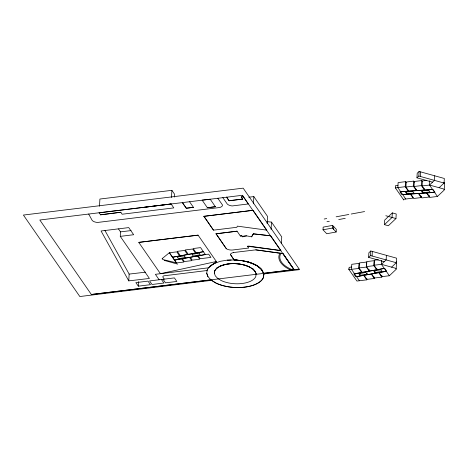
<?xml version="1.0" encoding="UTF-8"?>
<svg xmlns="http://www.w3.org/2000/svg" width="468" height="468" viewBox="0 0 468 468"><rect width="100%" height="100%" fill="white"/><g stroke="black" fill="none" stroke-linecap="round" stroke-linejoin="round"><path stroke-width="0.7" d="M298.525 269.123L91.342 294.489L210.875 279.852M99.181 212.817L171.13 203.978L144.109 207.318M99.497 206.253L99.9 199.035L171.891 190.336L174.558 194.191L174.4 197.063M120.82 212.256L100.561 214.812L120.82 212.256L122.125 214.227L173.792 207.903L171.13 203.978M120.27 236.369L133.661 234.725L128.723 227.6L101.059 230.987L128.764 280.876L149.415 278.454L120.27 236.369L120.522 231.871L118.462 228.905M128.764 280.876L129.145 274.09L104.943 230.519M138.335 286.164L135.872 282.613L147.999 281.128L150.456 284.679L138.335 286.164L138.587 281.672M171.487 197.514L171.891 190.336M182.421 202.626L186.322 208.266L193.477 207.312L186.328 208.19M189.569 201.755L193.471 207.388M203.908 216.327L253.065 210.307L266.801 230.145L237.317 226.132L236.884 227.284L213.478 230.151L203.908 216.327L252.831 210.337M207.394 207.745L215.391 206.692L207.394 207.745L202.129 200.146L210.214 199.216L215.391 206.768M207.968 276.734L206.704 273.166L207.968 276.658L211.132 280.133L215.947 283.093A28.677 13.771 3.2 0 0 263.25 277.922L263.894 274.365C261.337 264.806 249.356 261.694 240.488 260.36M164.28 279.139L162.841 277.056A3.165 1.521 3.2 0 1 163.894 275.816L207.031 270.533C208.242 266.526 212.823 263.858 216.76 262.513C214.35 263.191 211.94 265.069 209.904 266.198M213.478 230.151L203.913 216.251M211.583 280.332L79.823 296.536L23.4 215.058L243.173 188.154L299.596 269.632L263.771 273.944M280.695 250.573L248.789 246.098L247.502 246.25L248.684 248.04L232.303 250.041A6.084 2.925 3.2 0 1 226.366 248.76L216.04 233.76L237.071 231.186L240.359 236.018L241.839 235.837L242.506 236.802L243.541 236.679L243.313 236.27L246.595 235.866L251.614 236.826L253.346 233.807L270.463 235.796M214.391 273.236L214.818 270.644L214.35 273.3M214.824 270.568L216.69 268.222M216.725 268.275L217.585 267.649M226.366 248.76L216.04 233.76M229.057 200.784L226.6 197.145L229.057 200.784L242.752 199.105L241.283 196.905L242.752 199.105M231.151 260.038L227.237 260.202L234.509 259.886L241.81 260.629L248.689 262.162L252.427 263.578L248.695 262.086L245.758 261.483M229.829 263.7C225.904 264.168 220.159 265.134 216.684 268.299M234.064 259.968L230.379 254.376L234.064 259.968L237.282 260.114M230.373 254.452A6.072 2.919 3.2 0 1 233.386 252.55L233.386 252.474M234.509 259.886L238.534 260.302M237.071 231.186L216.035 233.836M240.359 236.018L241.839 235.761L242.506 236.802M243.372 196.724L241.277 196.981M241.81 260.629L234.07 259.892M243.313 236.27L246.595 235.866M247.502 246.25L280.97 250.608L270.732 235.825L253.34 233.883M251.614 236.826L253.346 233.807M253.428 203.814L253.831 196.595L248.771 197.215M256.148 273.868L255.247 271.563L252.942 268.93M262.53 270.621L259.418 267.363L254.703 264.385L257.459 265.923L261.565 269.439L263.531 273.365L261.559 269.515L257.453 265.999L249.52 262.402L241.816 260.553M255.791 249.859L283.011 253.638L294.103 269.621L283.017 253.562L255.791 249.859L233.386 252.55M252.936 269.006L255.212 271.522L252.931 269.082L249.549 266.9L245.255 265.233M267.164 223.645L267.567 216.432L253.831 196.595M271.095 229.332L271.498 222.113L267.152 221.627M279.905 253.217L279.349 254.352A33.801 16.234 3.2 0 0 290.581 269.977L290.575 270.054M280.894 253.352L280.899 253.276A31.473 15.116 3.2 0 0 292.319 269.767L292.313 269.843M281.373 243.395L281.736 236.896L271.498 222.113M323.019 229.8L323.166 227.132L332.596 225.389L336.305 229.332L336.159 231.999L326.734 233.737L323.019 229.8L332.444 228.056L336.159 231.999M332.444 228.056L332.596 225.389M333.573 229.256L333.725 226.588M354.586 273.815L384.684 268.357L386.662 271.212L355.744 276.769L353.767 273.915L361.7 272.499L358.874 268.421L359.161 263.396L351.76 264.297L351.48 269.328L359.389 280.741M359.003 267.965L359.289 262.934L366.684 262.033L366.403 267.058L369.223 271.136L362.109 272.452L359.003 267.965L366.403 267.058M367.123 272.762L367.047 274.072L360.073 275.336L360.202 273.055M361.7 272.499L361.782 271.066M366.532 266.602L366.813 261.571L374.207 260.664L373.926 265.695L376.752 269.773L369.638 271.083L366.532 266.602L373.926 265.695M348.537 268.936L356.92 281.046L366.783 279.841L366.865 278.401M384.234 261.711L368.62 257.365L368.878 252.796L370.785 250.994L396.548 258.161L396.291 262.735L391.599 267.158M369.223 271.136L369.305 269.697M368.62 257.365L370.527 255.569L370.785 250.994M372.089 256.002L372.347 251.433M384.275 268.41L377.161 269.72L374.055 265.239L374.336 260.208L378.372 259.717M374.306 278.478L371.2 273.991L364.086 275.301L366.912 279.378L374.306 278.478L374.388 277.038M374.921 272.639L373.792 271.007L380.759 269.738L381.894 271.37L374.921 272.639L375.032 270.679M376.752 269.773L376.828 268.334M381.672 260.413L381.449 264.332L389.358 275.746L395.957 269.533A2.176 1.047 3.2 0 0 394.957 268.088L381.449 264.332L374.055 265.239M384.433 224.658L384.69 220.089L392.319 212.899L396.22 213.981L395.963 218.556L388.335 225.746L384.433 224.658L392.061 217.468L392.319 212.899M381.829 277.114L378.723 272.628L371.61 273.938L374.435 278.015L381.829 277.114L381.911 275.675M386.398 255.341L386.141 259.91L381.186 264.584M403.767 200.011L395.378 187.902L395.507 185.615L397.975 185.316M396.168 269.006L396.542 262.378M400.672 191.675L433.029 189.487L435.006 192.342L401.825 194.635L399.847 191.781L408.348 191.178L405.241 186.697L405.522 181.666L398.128 182.573L397.847 187.604L405.75 199.017M416.52 189.195L416.438 190.634L408.757 191.131L405.937 187.054L406.218 182.023L413.613 181.122L414.391 182.239M406.458 193.635L405.329 192.009L412.829 191.506L413.958 193.132L406.458 193.635L406.552 191.921M416.438 190.634L413.332 186.147L413.613 181.122M424.605 188.651L424.529 190.084L416.848 190.581L414.022 186.504L414.303 181.479L421.703 180.572L422.475 181.695M432.561 182.175L416.947 177.834L417.204 173.259L419.112 171.464L444.325 178.478L444.073 183.052L439.113 187.721M416.947 177.834L418.854 176.038L419.112 171.464M420.416 176.471L420.673 171.896M424.529 190.084L421.422 185.597L421.703 180.572M421.235 197.566L418.415 193.489L410.734 193.986L413.841 198.467L421.235 197.566L421.317 196.127M432.613 189.534L424.938 190.037L422.113 185.96L422.393 180.929L426.43 180.437M422.428 192.564L421.299 190.932L428.805 190.435L429.934 192.061L422.428 192.564L422.54 190.605M422.113 185.96L429.507 185.053L443.015 188.809A2.176 1.047 3.2 0 1 444.015 190.248L437.416 196.466L429.507 185.053L429.753 180.742M429.326 197.016L426.5 192.939L418.825 193.436L421.931 197.923L429.326 197.016L429.408 195.577M434.725 175.81L434.468 180.379L429.507 185.053M444.231 189.727L444.6 183.099M206.698 273.242L207.301 269.521M263.899 274.289L263.25 277.846A28.677 13.771 3.2 0 1 215.947 283.017L211.138 280.057M214.794 270.744L216.754 268.164M216.333 261.513L160.436 273.698L138.727 242.348L198.087 235.152L216.333 261.513L208.652 267.795L155.376 274.318L159.149 279.765M216.748 268.24C226.325 261.91 239.3 262.46 249.543 266.976M219.814 266.28C230.391 262.068 243.337 262.741 252.931 269.082M216.754 262.589L220.258 261.314L227.243 260.126M324.195 219.018L326.717 218.55M336.141 216.813L348.835 214.467M351.205 214.028L364.595 211.559M326.986 221.721L329.296 221.294M338.727 219.55L345.232 218.351M356.563 276.664L363.677 275.354L366.783 279.841M386.252 271.264L379.138 272.575L381.958 276.652L389.358 275.746M293.933 269.685L242.406 195.285L39.821 220.007L91.342 294.489M229.063 200.708L242.757 199.029M395.378 187.902L405.241 186.697M405.937 187.054L413.332 186.147M414.022 186.504L421.422 185.597M120.522 231.871L131.093 230.578M403.287 199.321L413.15 198.11L410.325 194.033L402.644 194.53M437.416 196.466L430.022 197.373L426.915 192.886L434.591 192.389M138.914 242.401L198.087 235.152M263.537 273.289L294.103 269.545M351.608 267.041L349.146 267.345L349.017 269.632L358.874 268.421M129.145 274.09L145.525 272.177M232.344 263.642L234.702 263.589M256.142 273.944L255.739 276.723A20.972 10.074 3.2 0 1 221.142 280.507L217.626 278.337L215.309 275.857L214.35 273.224M235.065 263.654L240.318 264.174M240.482 260.436L243.612 260.928M243.079 264.736L245.08 265.192M418.854 176.038L444.073 183.052M385.813 215.73L395.963 218.556M370.527 255.569L396.291 262.735M164.186 260.372L177.694 264.127M252.433 263.502L254.697 264.461M405.522 181.666L406.3 182.789M367.047 274.072L365.917 272.44L358.944 273.71L360.073 275.336M222.809 197.613L227.249 204.019A6.523 3.13 3.2 0 0 232.163 205.943L248.251 203.972L242.406 195.285M217.79 198.221L222.552 205.095A6.429 3.089 3.2 0 1 219.732 207.499L97.555 222.452A6.049 2.907 3.2 0 1 92.026 220.153L88.68 214.028M182.374 202.562L186.322 208.266M163.01 279.291L165.473 282.842L176.857 281.449L174.4 277.898L149.573 280.935L152.03 284.486L163.911 283.035L161.448 279.484M99.134 212.753L100.561 214.812M255.2 271.405L256.183 274.026M255.253 271.487L255.551 272.306M396.174 261.852A2.176 1.047 3.2 0 1 396.326 262.905M443.857 182.35A2.176 1.047 3.2 0 1 444.384 183.62M162.203 258.588L162.244 259.073L163.291 259.641L176.418 262.846L169.381 252.691L162.203 258.588M179.595 255.937L172.481 257.248L203.399 251.696L196.285 253.007L193.179 248.526L200.579 247.619L205.376 254.551L198.262 255.861L200.24 258.716L210.922 257.406L208.664 254.147L204.557 254.65L174.459 260.103L181.572 258.792L183.83 262.051L176.436 262.957L169.375 252.767L176.769 251.86L179.595 255.937M187.528 254.522L180.414 255.838L177.308 251.351L184.708 250.444L187.528 254.522M195.466 253.106L188.352 254.422L185.246 249.935L192.641 249.029L195.466 253.106M189.505 257.377L182.391 258.687L184.369 261.542L191.763 260.641L189.505 257.377M197.443 255.961L190.33 257.277L192.307 260.132L199.701 259.225L197.443 255.961M184.222 255.826L177.249 257.096L178.378 258.722L185.351 257.459L184.222 255.826M199.064 253.124L192.096 254.393L193.225 256.025L200.199 254.756L199.064 253.124"/></g></svg>
